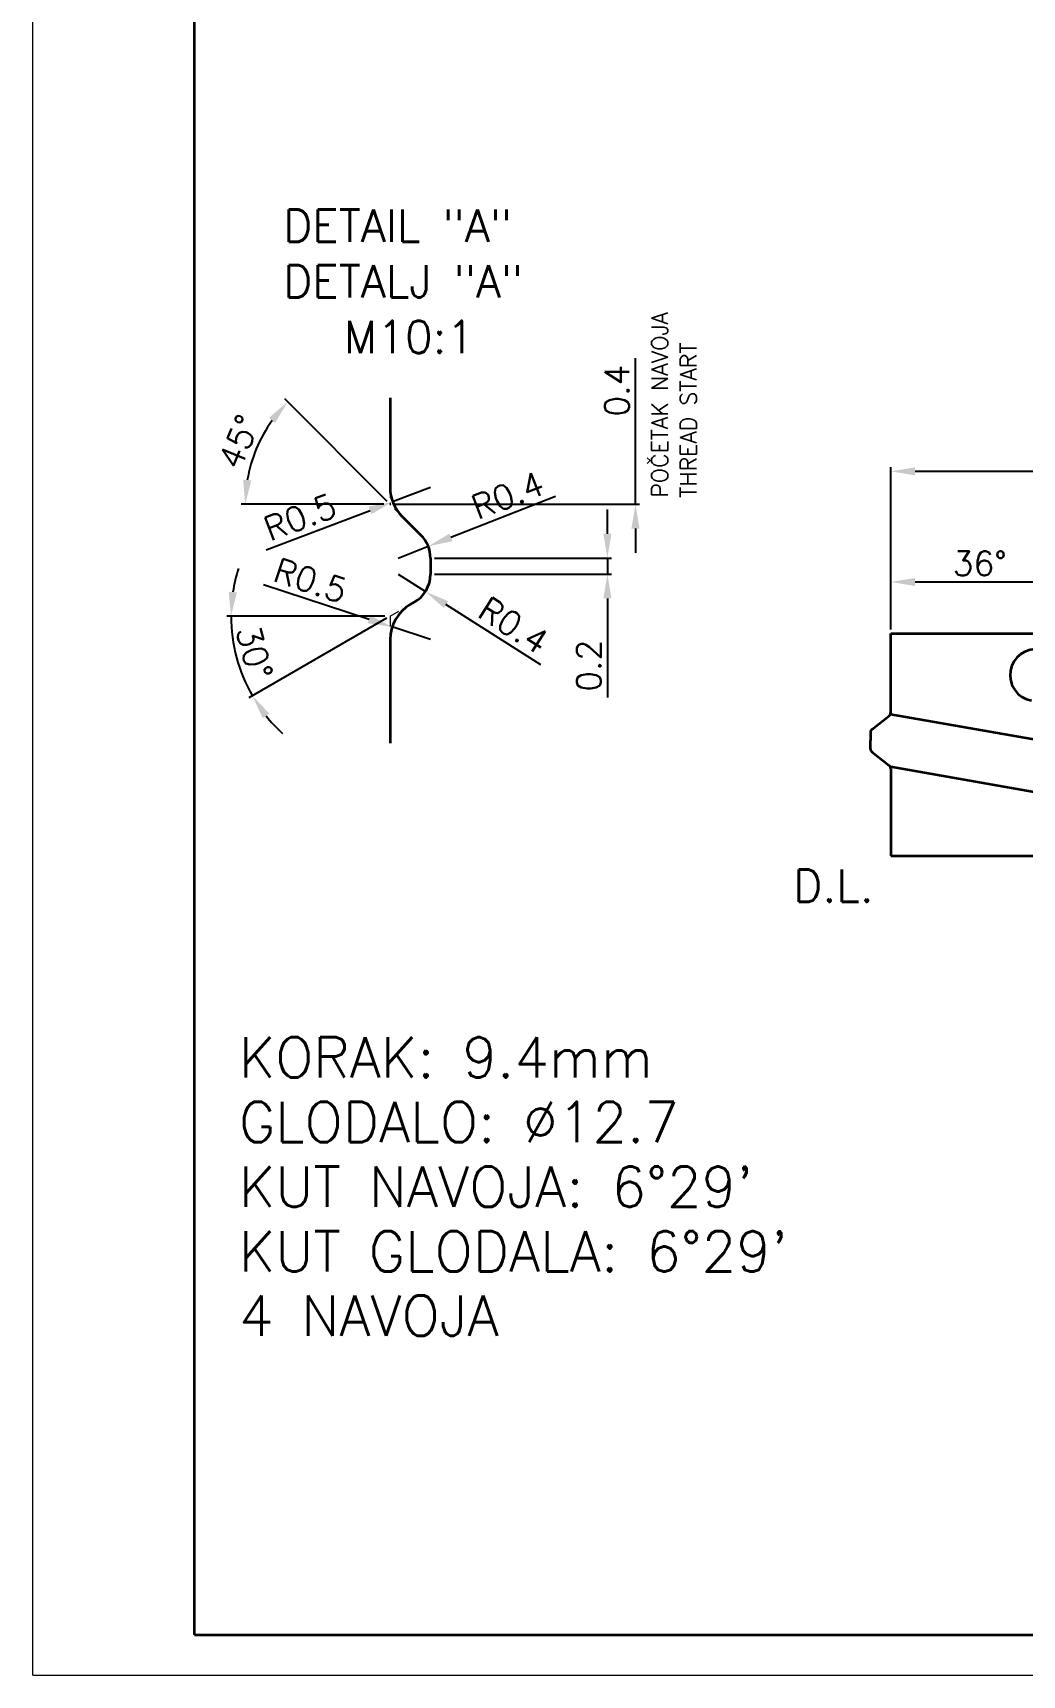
# Model space of a CAD drawing. Extents: x 678 to 1042, y 7 to 427.
# Drawn here: x 677.7 to 800, y 6.8 to 209.9 of the extents above; entities that cross this region are included whole.
import ezdxf

# ---------------------------------------------------------------- set-up
doc = ezdxf.new("R2010")
doc.units = 0
doc.header["$LTSCALE"] = 0.2
doc.linetypes.add('HIDDEN', pattern=[9.525, 6.35, -3.175])
doc.layers.get('0').update_dxf_attribs({"linetype": 'CONTINUOUS', "lineweight": 15})
doc.layers.get('DEFPOINTS').update_dxf_attribs({"linetype": 'CONTINUOUS'})
for name, color, linetype, lineweight in [('2', 2, 'HIDDEN', 15), ('3', 3, 'CONTINUOUS', 35), ('8', 252, 'CONTINUOUS', 15)]:
    doc.layers.add(name, color=color, linetype=linetype, lineweight=lineweight)
doc.styles.add('ROMANS', font='romans.shx')
doc.styles.get("Standard").update_dxf_attribs({"font": 'romans.shx'})
doc.dimstyles.new('MD1', dxfattribs={"dimtxt": 3, "dimasz": 3, "dimexe": 0.5, "dimexo": 0.5, "dimgap": 0.8, "dimtad": 1, "dimlfac": 0.2, "dimzin": 9, "dimdsep": 46, "dimtxsty": 'ROMANS', "dimcen": 1, "dimclrt": 256, "dimadec": 1, "dimazin": 2, "dimtfac": 1, "dimtmove": 0, "dimatfit": 3, "dimfxl": 1, "dimtolj": 1, "dimtzin": 0, "dimarcsym": 0})
doc.dimstyles.new('MD1$2', dxfattribs={"dimtxt": 3, "dimasz": 3, "dimexe": 0.5, "dimexo": 0.5, "dimgap": 0.8, "dimtad": 1, "dimlfac": 0.2, "dimzin": 9, "dimdsep": 46, "dimtxsty": 'ROMANS', "dimcen": 1, "dimclrt": 256, "dimadec": 1, "dimazin": 2, "dimtfac": 1, "dimtmove": 0, "dimatfit": 3, "dimfxl": 1, "dimtolj": 1, "dimtzin": 0, "dimarcsym": 0})
doc.dimstyles.new('MD1$4', dxfattribs={"dimtxt": 3, "dimasz": 3, "dimexe": 0.5, "dimexo": 0.5, "dimgap": 0.8, "dimtad": 1, "dimlfac": 0.2, "dimzin": 9, "dimdsep": 46, "dimtxsty": 'ROMANS', "dimcen": 1, "dimclrt": 256, "dimadec": 1, "dimazin": 2, "dimtfac": 1, "dimtmove": 0, "dimatfit": 3, "dimfxl": 1, "dimtolj": 1, "dimtzin": 0, "dimarcsym": 0})

# ---------------------------------------------------------------- blocks, each defined once
blk = doc.blocks.new('*D121')
at = {"color": 0, "lineweight": -2}
for p, q in [((783.78, 136.07), (783.78, 142.45)), ((805.78, 136.18), (805.78, 142.45)), ((786.78, 141.95), (802.78, 141.95))]:
    blk.add_line(p, q, dxfattribs=at)
at = {"color": 0}
for points in [[(786.78, 142.45), (786.78, 141.45), (783.78, 141.95)], [(802.78, 141.45), (802.78, 142.45), (805.78, 141.95)]]:
    blk.add_solid(points, dxfattribs=at)
at = {"layer": 'DEFPOINTS', "color": 0}
for p in [(805.78, 141.95), (783.78, 135.57), (805.78, 135.68)]:
    blk.add_point(p, dxfattribs=at)
at = {"insert": (794.78, 144.25), "char_height": 3, "attachment_point": 5, "style": 'ROMANS'}
blk.add_mtext('\\A1;36°', dxfattribs=at)
blk = doc.blocks.new('*D124')
at = {"color": 0, "lineweight": -2}
for p, q in [((783.78, 136.07), (783.78, 156.13)), ((909.3, 155.63), (786.78, 155.63)), ((912.3, 136.07), (912.3, 156.13))]:
    blk.add_line(p, q, dxfattribs=at)
at = {"color": 0}
for points in [[(786.78, 156.13), (786.78, 155.13), (783.78, 155.63)], [(909.3, 155.13), (909.3, 156.13), (912.3, 155.63)]]:
    blk.add_solid(points, dxfattribs=at)
at = {"layer": 'DEFPOINTS', "color": 0}
for p in [(783.78, 155.63), (783.78, 135.57), (912.3, 135.57)]:
    blk.add_point(p, dxfattribs=at)
at = {"insert": (848.04, 157.93), "char_height": 3, "attachment_point": 5, "style": 'ROMANS'}
blk.add_mtext('\\A1;180°', dxfattribs=at)
blk = doc.blocks.new('*D142')
at = {"color": 0, "lineweight": -2}
for p, q in [((752.22, 151.56), (752.22, 169.63)), ((722.38, 151.56), (752.72, 151.56)), ((752.22, 148.56), (752.22, 145.56))]:
    blk.add_line(p, q, dxfattribs=at)
at = {"color": 0}
blk.add_solid([(752.72, 148.56), (751.72, 148.56), (752.22, 151.56)], dxfattribs=at)
at = {"layer": 'DEFPOINTS', "color": 0}
for p in [(735.08, 155.6), (752.22, 155.6), (721.88, 151.56)]:
    blk.add_point(p, dxfattribs=at)
at = {"insert": (749.92, 165.61), "char_height": 3, "attachment_point": 5, "rotation": 90, "style": 'ROMANS'}
blk.add_mtext('\\A1;0.4', dxfattribs=at)
blk = doc.blocks.new('*D143')
at = {"color": 0, "lineweight": -2}
for p, q in [((726.88, 153.63), (722.2, 151.86)), ((706.55, 145.91), (719.4, 150.79))]:
    blk.add_line(p, q, dxfattribs=at)
at = {"color": 0}
blk.add_solid([(719.57, 150.33), (719.22, 151.26), (722.2, 151.86)], dxfattribs=at)
at = {"layer": 'DEFPOINTS', "color": 0}
for p in [(726.88, 153.63), (722.2, 151.86)]:
    blk.add_point(p, dxfattribs=at)
at = {"insert": (710.75, 149.97), "char_height": 3, "attachment_point": 5, "rotation": 20.7963, "style": 'ROMANS'}
blk.add_mtext('\\A1;R0.5', dxfattribs=at)
blk = doc.blocks.new('*D144')
at = {"color": 0, "lineweight": -2}
for p, q in [((742.33, 152.5), (729.4, 147.45)), ((722.88, 144.91), (726.6, 146.36))]:
    blk.add_line(p, q, dxfattribs=at)
at = {"color": 0}
blk.add_solid([(729.21, 147.92), (729.58, 146.99), (726.6, 146.36)], dxfattribs=at)
at = {"layer": 'DEFPOINTS', "color": 0}
for p in [(726.6, 146.36), (722.88, 144.91)]:
    blk.add_point(p, dxfattribs=at)
at = {"insert": (736.43, 152.66), "char_height": 3, "attachment_point": 5, "rotation": 21.3188, "style": 'ROMANS'}
blk.add_mtext('\\A1;R0.4', dxfattribs=at)
blk = doc.blocks.new('*D145')
at = {"color": 0, "lineweight": -2}
for p, q in [((722.88, 142.91), (726.25, 140.76)), ((740.52, 131.72), (728.79, 139.16))]:
    blk.add_line(p, q, dxfattribs=at)
at = {"color": 0}
blk.add_solid([(729.06, 139.58), (728.52, 138.74), (726.25, 140.76)], dxfattribs=at)
at = {"layer": 'DEFPOINTS', "color": 0}
for p in [(722.88, 142.91), (726.25, 140.76)]:
    blk.add_point(p, dxfattribs=at)
at = {"insert": (737.15, 136.58), "char_height": 3, "attachment_point": 5, "rotation": 327.6261, "style": 'ROMANS'}
blk.add_mtext('\\A1;R0.4', dxfattribs=at)
blk = doc.blocks.new('*D146')
at = {"color": 0, "lineweight": -2}
for p, q in [((706.22, 141.63), (719.28, 137.33)), ((726.88, 134.82), (722.13, 136.39))]:
    blk.add_line(p, q, dxfattribs=at)
at = {"color": 0}
blk.add_solid([(719.12, 136.85), (719.43, 137.8), (722.13, 136.39)], dxfattribs=at)
at = {"layer": 'DEFPOINTS', "color": 0}
for p in [(722.13, 136.39), (726.88, 134.82)]:
    blk.add_point(p, dxfattribs=at)
at = {"insert": (712.05, 142.13), "char_height": 3, "attachment_point": 5, "rotation": 341.7651, "style": 'ROMANS'}
blk.add_mtext('\\A1;R0.5', dxfattribs=at)
blk = doc.blocks.new('*D147')
at = {"color": 0, "lineweight": -2}
for p, q in [((748.75, 147.91), (748.75, 150.91)), ((727.38, 144.91), (749.25, 144.91)), ((748.75, 144.91), (748.75, 142.91)), ((727.38, 142.91), (749.25, 142.91)), ((748.75, 139.91), (748.75, 127.65))]:
    blk.add_line(p, q, dxfattribs=at)
at = {"color": 0}
for points in [[(748.25, 147.91), (749.25, 147.91), (748.75, 144.91)], [(749.25, 139.91), (748.25, 139.91), (748.75, 142.91)]]:
    blk.add_solid(points, dxfattribs=at)
at = {"layer": 'DEFPOINTS', "color": 0}
for p in [(726.88, 144.91), (726.88, 142.91), (748.75, 142.91)]:
    blk.add_point(p, dxfattribs=at)
at = {"insert": (746.45, 131.59), "char_height": 3, "attachment_point": 5, "rotation": 90, "style": 'ROMANS'}
blk.add_mtext('\\A1;0.2', dxfattribs=at)
blk = doc.blocks.new('*D148')
at = {"color": 0, "lineweight": -2}
for p, q in [((721.23, 137.71), (701.71, 137.71)), ((721.44, 137.46), (704.41, 127.63))]:
    blk.add_line(p, q, dxfattribs=at)
for start, end in [(162.5011, 171.2506), (180, 210), (218.7494, 227.4989)]:
    blk.add_arc((721.88, 137.71), 19.66, start, end, dxfattribs=at)
at = {"color": 0}
for points in [[(701.94, 140.74), (702.94, 140.66), (702.21, 137.71)], [(706.95, 125.68), (706.13, 125.12), (704.85, 127.88)]]:
    blk.add_solid(points, dxfattribs=at)
at = {"layer": 'DEFPOINTS', "color": 0}
for p in [(724.38, 139.15), (721.73, 137.71), (721.88, 137.71), (721.88, 137.71), (702.51, 134.3)]:
    blk.add_point(p, dxfattribs=at)
at = {"insert": (705.1, 133.22), "char_height": 3, "attachment_point": 5, "rotation": 285, "style": 'ROMANS'}
blk.add_mtext('\\A1;30%%d', dxfattribs=at)
blk = doc.blocks.new('*D149')
at = {"color": 0, "lineweight": -2}
for p, q in [((721.52, 151.92), (708.86, 164.58)), ((721.1, 151.56), (703.47, 151.56))]:
    blk.add_line(p, q, dxfattribs=at)
blk.add_arc((721.88, 151.56), 17.9, 144.6114, 170.3886, dxfattribs=at)
at = {"color": 0}
for points in [[(707.66, 161.61), (706.9, 162.25), (709.22, 164.22)], [(703.72, 154.59), (704.72, 154.51), (703.97, 151.56)]]:
    blk.add_solid(points, dxfattribs=at)
at = {"layer": 'DEFPOINTS', "color": 0}
for p in [(706.37, 160.52), (721.6, 151.56), (721.88, 151.56), (721.88, 151.56), (723.34, 150.1)]:
    blk.add_point(p, dxfattribs=at)
at = {"insert": (703.21, 159.29), "char_height": 3, "attachment_point": 5, "rotation": 67.5, "style": 'ROMANS'}
blk.add_mtext('\\A1;45%%d', dxfattribs=at)

msp = doc.modelspace()

# ---------------------------------------------------------------- linework, layer by layer
at = {"linetype": 'ByBlock'}
for q in [(677.719, 426.758), (974.719, 6.758)]:
    msp.add_line((677.719, 6.758), q, dxfattribs=at)
at = {"layer": '2'}
for p, q in [((721.876, 153.634), (721.876, 151.563)), ((723.34, 150.098), (721.876, 151.563)), ((721.876, 137.71), (724.376, 139.153)), ((721.876, 137.71), (721.876, 134.823))]:
    msp.add_line(p, q, dxfattribs=at)
at = {"layer": '3', "linetype": 'ByBlock'}
for q in [(697.719, 421.758), (969.719, 11.758)]:
    msp.add_line((697.719, 11.758), q, dxfattribs=at)
at = {"layer": '3'}
for p, q in [((721.876, 164.737), (721.876, 153.634)), ((725.704, 147.734), (723.34, 150.098)), ((726.876, 144.906), (726.876, 142.906)), ((724.376, 139.153), (724.876, 139.442)), ((721.876, 134.823), (721.876, 122.028)), ((783.777, 135.575), (848.037, 135.575)), ((783.781, 125.791), (783.777, 135.575)), ((781.441, 123.707), (783.599, 125.408)), ((829.064, 117.586), (783.733, 125.579)), ((781.281, 123.375), (781.281, 122.329)), ((781.281, 121.283), (781.281, 122.329)), ((781.337, 123.569), (781.337, 123.569)), ((781.337, 121.089), (781.337, 121.089)), ((781.441, 120.951), (783.599, 119.25)), ((827.911, 111.289), (783.733, 119.079)), ((783.781, 108.081), (912.292, 108.081))]:
    msp.add_line(p, q, dxfattribs=at)
at = {"layer": '3', "ltscale": 0.1815}
msp.add_line((783.781, 118.866), (783.781, 108.081), dxfattribs=at)
at = {"layer": '3'}
for centre, radius, start, end in [((726.876, 153.634), 5, 180, 225), ((722.876, 144.906), 4, 0, 45), ((722.876, 142.906), 4, 300, 0), ((726.876, 134.823), 5, 120, 180), ((783.281, 125.794), 0.5, 309.40871, 359.67541), ((781.782, 123.341), 0.5, 124.35678, 181.27913), ((781.782, 121.317), 0.5, 178.72087, 235.64322), ((783.281, 118.864), 0.5, 0.32459, 50.59129)]:
    msp.add_arc(centre, radius, start, end, dxfattribs=at)
at = {"layer": '3', "ltscale": 0.2427}
msp.add_arc((801.728, 130.426), 3.201, 80.01719, 259.98281, dxfattribs=at)

# ---------------------------------------------------------------- texts
at = {"style": 'ROMANS'}
for s, height, p in [('DETALJ "A"', 4, (708.672, 177.141)), ('M10:1', 4, (716.171, 170.264)), ('KORAK: 9.4mm', 5, (703.18, 80.662)), ('GLODALO: %%c12.7', 5, (703.18, 72.662)), ("KUT NAVOJA: 6°29'", 5, (703.18, 64.662)), ("KUT GLODALA: 6°29'", 5, (703.18, 56.662)), ('4 NAVOJA', 5, (703.18, 48.728))]:
    msp.add_text(s, height=height, dxfattribs=at).set_placement(p)
msp.add_text('POČETAK NAVOJA', height=2, rotation=90, dxfattribs=at).set_placement((756.219, 152.366))
msp.add_text('D.L.', height=4).set_placement((771.73, 102.378))
at = {"layer": '8', "style": 'ROMANS'}
msp.add_text('DETAIL "A"', height=4, dxfattribs=at).set_placement((708.672, 184.011))
msp.add_text('THREAD START', height=2, rotation=90, dxfattribs=at).set_placement((759.76, 152.366))

# ---------------------------------------------------------------- dimensions: what is measured, and where the dimension line sits
for base, p1, p2, override, picture, middle in [((752.217, 155.597), (721.876, 151.563), (735.083, 155.597), {"dimlfac": 0.1, "dimse2": 1, "dimsd2": 1}, '*D142', (752.217, 165.611)), ((748.752, 142.906), (726.876, 144.906), (726.876, 142.906), {"dimlfac": 0.1, "dimtfac": 0.75, "dimtdec": 3}, '*D147', (748.752, 131.594))]:
    dim = msp.add_linear_dim(base=base, p1=p1, p2=p2, angle=90, dimstyle='MD1', override=override)
    dim.commit()
    dim.dimension.update_dxf_attribs({"geometry": picture, "text_midpoint": middle, "dimtype": 160})
dim = msp.add_angular_dim_2l(base=(706.37, 160.515), line1=((721.876, 151.563), (721.597, 151.563)), line2=((723.34, 150.098), (721.876, 151.563)), dimstyle='MD1$2')
dim.commit()
dim.dimension.update_dxf_attribs({"geometry": '*D149', "text_midpoint": (703.209, 159.295)})
for base, p1, p2, text, picture, middle in [((783.777, 155.628), (912.296, 135.575), (783.777, 135.575), '180°', '*D124', (848.037, 157.928)), ((805.775, 141.949), (783.777, 135.575), (805.775, 135.678), '36°', '*D121', (794.776, 144.249))]:
    dim = msp.add_linear_dim(base=base, p1=p1, p2=p2, text=text, dimstyle='MD1')
    dim.commit()
    dim.dimension.update_dxf_attribs({"geometry": picture, "text_midpoint": middle})
for center, mpoint, picture, middle in [((722.876, 144.906), (726.602, 146.36), '*D144', (736.426, 152.663)), ((726.876, 153.634), (722.201, 151.859), '*D143', (710.754, 149.971)), ((726.876, 134.823), (722.127, 136.388), '*D146', (712.046, 142.13)), ((722.876, 142.906), (726.254, 140.764), '*D145', (737.15, 136.58))]:
    dim = msp.add_radius_dim(center=center, mpoint=mpoint, dimstyle='MD1$4', override={"dimtoh": 0, "dimlfac": 0.1, "dimtol": 0, "dimlim": 0, "dimtp": 0, "dimtm": 0, "dimtfac": 0.75, "dimtdec": 3, "dimtmove": 0, "dimatfit": 3, "dimtolj": 1, "dimtzin": 9})
    dim.commit()
    dim.dimension.update_dxf_attribs({"geometry": picture, "text_midpoint": middle})
dim = msp.add_angular_dim_2l(base=(702.51, 134.295), line1=((721.876, 137.71), (721.729, 137.71)), line2=((721.876, 137.71), (724.376, 139.153)), dimstyle='MD1$2', override={"dimtol": 0, "dimlim": 0, "dimtp": 0, "dimtm": 0, "dimtfac": 0.75, "dimtdec": 3, "dimtolj": 1, "dimtzin": 9})
dim.commit()
dim.dimension.update_dxf_attribs({"geometry": '*D148', "text_midpoint": (705.103, 133.216)})

doc.saveas('drawing.dxf')
